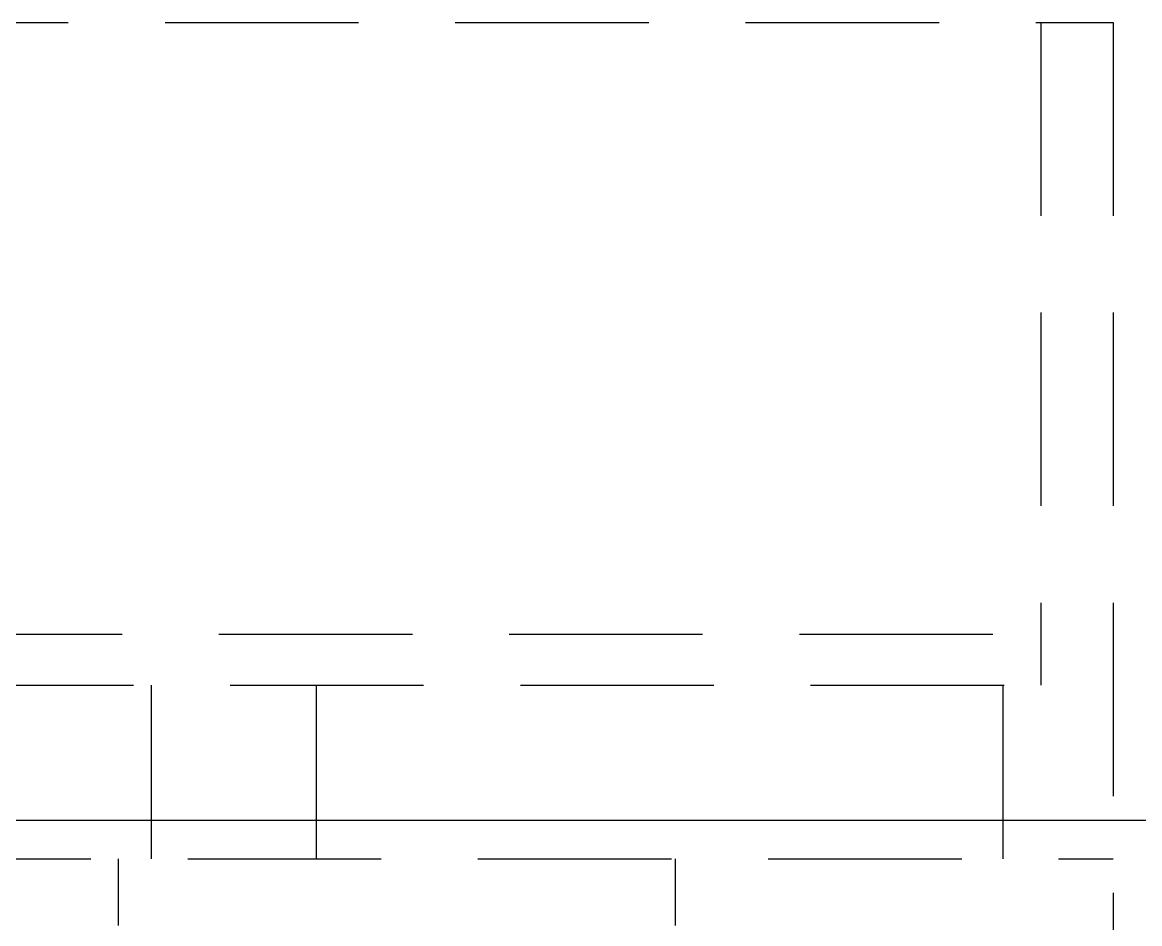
# Model space of a CAD drawing. Header units: millimetres. Extents: x 35054840 to 35483341, y -1288013 to -991013.
# Drawn here: x 35256186 to 35259073, y -1239060 to -1236731 of the extents above; entities that cross this region are included whole.
import ezdxf

# ---------------------------------------------------------------- set-up
doc = ezdxf.new("R2010")
doc.units = ezdxf.units.MM
doc.header["$LTSCALE"] = 1000
doc.header["$MEASUREMENT"] = 0
doc.linetypes.add('DASHED', pattern=[0.75, 0.5, -0.25])
doc.layers.get('0').update_dxf_attribs({"linetype": 'CONTINUOUS'})
doc.layers.add('_LIBR', color=1, linetype='CONTINUOUS')
doc.layers.add('cen', color=1, linetype='CONTINUOUS')

# ---------------------------------------------------------------- blocks, each defined once
blk = doc.blocks.new('sdfsgdfdfg')
at = {"layer": 'cen', "ltscale": 5}
blk.add_line((34536434.6, -312208.7), (34739301.6, -312208.7), dxfattribs=at)
blk = doc.blocks.new('A$C203B301E')
at = {"layer": '_LIBR', "linetype": 'DASHED'}
for p, q in [((2098.4, 3162.3), (8298.2, 3162.3)), ((8111.8, 3162.3), (8111.8, 1449.2)), ((8298.2, 3162.3), (8298.2, 571.8)), ((2237.5, 1580.7), (8111.8, 1580.7)), ((2266.5, 1449.2), (8111.8, 1449.2)), ((5812.6, 1449.2), (5812.6, 1000.4)), ((6238.6, 1449.2), (6238.6, 1000.4)), ((8013.3, 1449.2), (8013.3, 1000.4)), ((2157, 1000.4), (8298.2, 1000.4)), ((5727.5, 1000.4), (5727.5, 827.7)), ((7166.5, 1000.4), (7166.5, 827.7))]:
    blk.add_line(p, q, dxfattribs=at)

msp = doc.modelspace()

# ---------------------------------------------------------------- block references
for name, p in [('sdfsgdfdfg', (642087, -926584.2, 1)), ('A$C203B301E', (35250706, -1239893, 1))]:
    msp.add_blockref(name, p)

doc.saveas('drawing.dxf')
